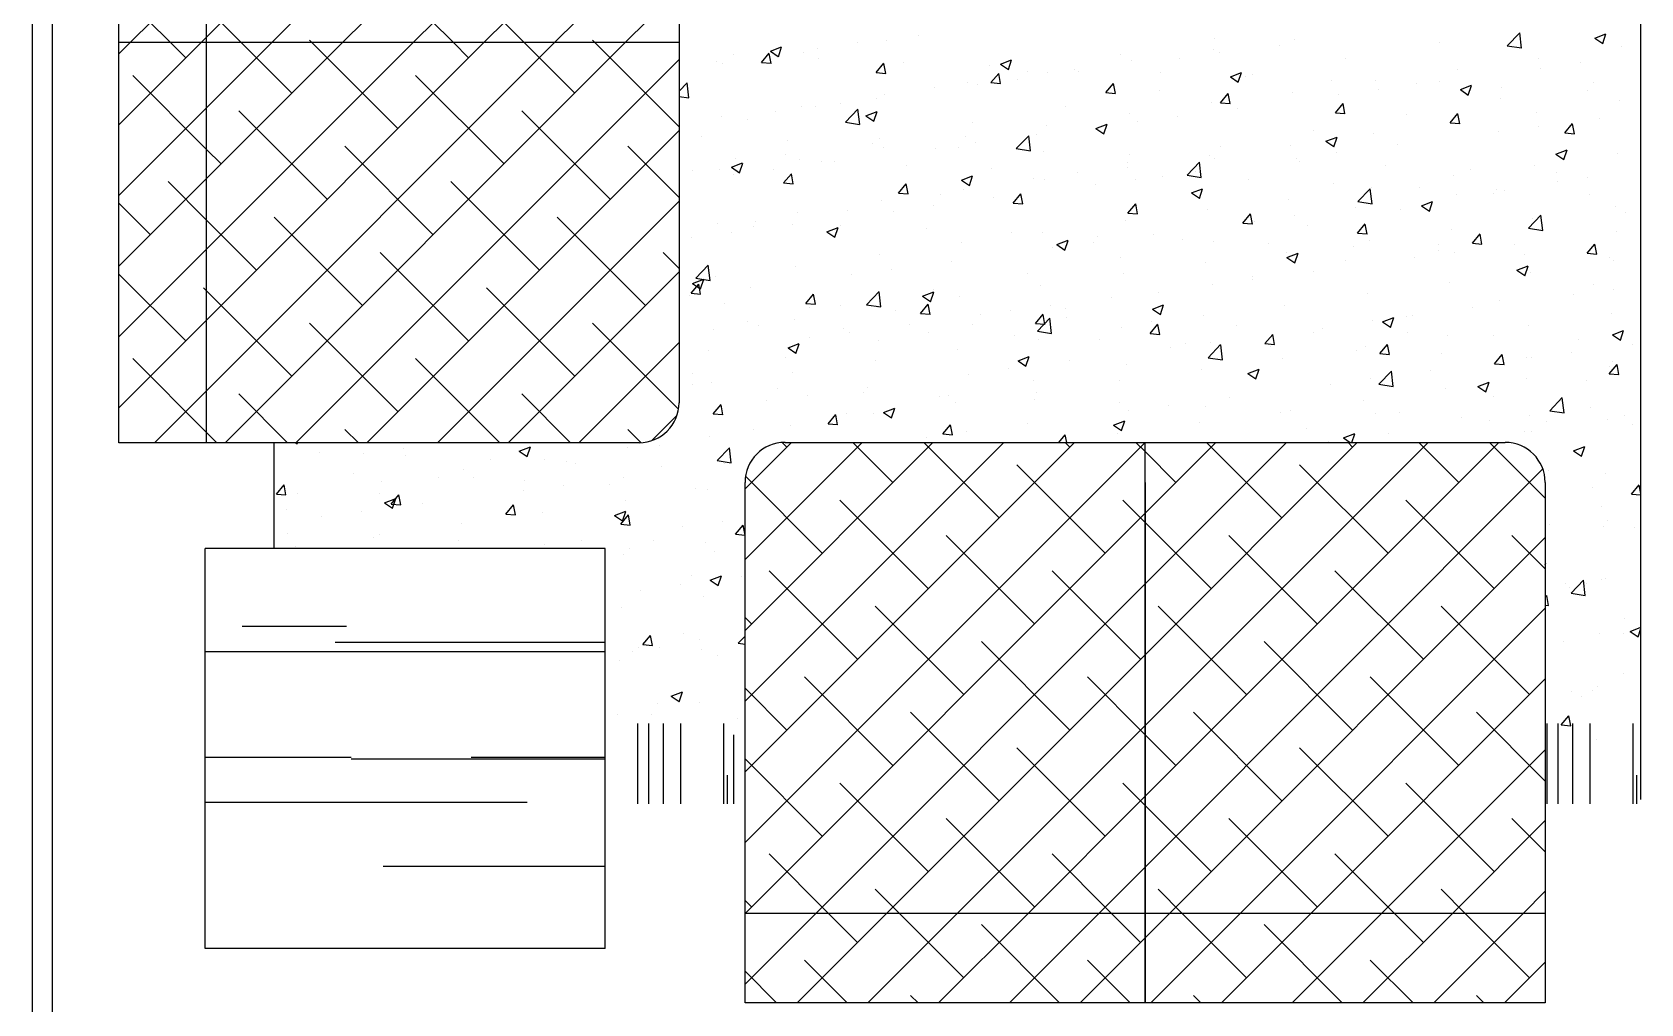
# Model space of a CAD drawing. Extents: x -7 to 226, y -20 to 32.
# Drawn here: x 129.124 to 131.134, y 13.749 to 14.963 of the extents above; entities that cross this region are included whole.
import ezdxf

# ---------------------------------------------------------------- set-up
doc = ezdxf.new("R2010")
doc.units = 0
doc.header["$LTSCALE"] = 20
doc.layers.get('0').update_dxf_attribs({"linetype": 'CONTINUOUS'})
for name, color, linetype in [('CONCRETO', 5, 'CONTINUOUS'), ('EQUIPAMENTOS', 1, 'CONTINUOUS'), ('PAREDE', 250, 'CONTINUOUS')]:
    doc.layers.add(name, color=color, linetype=linetype)

# ---------------------------------------------------------------- blocks, each defined once
blk = doc.blocks.new('*X150')
at = {"color": 0}
for p, q in [((21.9, 62.48), (22.1773, 62.48)), ((21.6773, 62.4), (22.08, 62.4)), ((21.86, 62.346), (22.1773, 62.346)), ((21.6773, 62.344), (21.86, 62.344)), ((22.01, 62.344), (22.1773, 62.344)), ((21.6773, 62.212), (22.1773, 62.212)), ((21.84, 62.2), (22.1773, 62.2))]:
    blk.add_line(p, q, dxfattribs=at)
blk = doc.blocks.new('*X153')
at = {"color": 0, "linetype": 'CONTINUOUS'}
for p, q in [((129.6661, 26.1373), (129.6661, 26.1373)), ((129.7023, 26.1399), (129.7023, 26.1399)), ((129.7418, 26.1472), (129.7418, 26.1472)), ((130.1114, 26.1423), (130.1114, 26.1423)), ((130.2112, 26.1421), (130.2112, 26.1421)), ((130.3926, 26.1384), (130.3926, 26.1384)), ((130.4777, 26.1339), (130.4933, 26.1501)), ((130.4955, 26.131), (130.4933, 26.15)), ((130.587, 26.1435), (130.601, 26.1489)), ((130.587, 26.1435), (130.597, 26.1368)), ((130.597, 26.1367), (130.601, 26.1488)), ((129.5101, 26.1225), (129.5101, 26.1225)), ((129.5455, 26.1129), (129.5552, 26.1244)), ((129.5575, 26.1118), (129.5552, 26.1243)), ((129.5567, 26.127), (129.5707, 26.1324)), ((129.5567, 26.127), (129.5666, 26.1203)), ((129.5667, 26.1202), (129.5707, 26.1323)), ((129.5984, 26.1249), (129.5984, 26.1249)), ((129.616, 26.1307), (129.616, 26.1307)), ((129.6169, 26.118), (129.6169, 26.118)), ((129.8441, 26.111), (129.8581, 26.1164)), ((129.8541, 26.1042), (129.8581, 26.1163)), ((129.9948, 26.1223), (129.9948, 26.1223)), ((130.0676, 26.1182), (130.0676, 26.1182)), ((130.1102, 26.1293), (130.1102, 26.1293)), ((130.1177, 26.1248), (130.1177, 26.1248)), ((130.1935, 26.1347), (130.1935, 26.1347)), ((130.276, 26.1184), (130.276, 26.1184)), ((130.4777, 26.1339), (130.4955, 26.1311)), ((130.5163, 26.1174), (130.5163, 26.1174)), ((130.6202, 26.1324), (130.6202, 26.1324)), ((129.4897, 26.114), (129.4897, 26.114)), ((129.4974, 26.1121), (129.4974, 26.1121)), ((129.5455, 26.1129), (129.5575, 26.1119)), ((129.689, 26.1004), (129.6986, 26.1119)), ((129.689, 26.1004), (129.7009, 26.0993)), ((129.7009, 26.0992), (129.6986, 26.1118)), ((129.7236, 26.1134), (129.7236, 26.1134)), ((129.8304, 26.1089), (129.8304, 26.1089)), ((129.8324, 26.0878), (129.8421, 26.0993)), ((129.8444, 26.0867), (129.8421, 26.0992)), ((129.8441, 26.111), (129.8541, 26.1043)), ((129.8781, 26.1023), (129.8781, 26.1023)), ((129.9036, 26.1003), (129.9036, 26.1003)), ((129.9372, 26.1044), (129.9372, 26.1044)), ((129.9413, 26.1015), (129.9413, 26.1015)), ((130.0075, 26.1152), (130.0075, 26.1152)), ((130.0439, 26.0999), (130.0439, 26.0999)), ((130.1316, 26.095), (130.1456, 26.1004)), ((130.1415, 26.0882), (130.1456, 26.1003)), ((130.1593, 26.0984), (130.1593, 26.0984)), ((130.4153, 26.1046), (130.4153, 26.1046)), ((130.5193, 26.1057), (130.5193, 26.1057)), ((130.5693, 26.1123), (130.5693, 26.1123)), ((129.4425, 26.0772), (129.4526, 26.0877)), ((129.4548, 26.0686), (129.4526, 26.0876)), ((129.7615, 26.0822), (129.7615, 26.0822)), ((129.8026, 26.0874), (129.8026, 26.0874)), ((129.8155, 26.085), (129.8155, 26.085)), ((129.8324, 26.0878), (129.8444, 26.0868)), ((129.8656, 26.0916), (129.8656, 26.0916)), ((129.9759, 26.0753), (129.9855, 26.0868)), ((129.9879, 26.0741), (129.9855, 26.0867)), ((130.0427, 26.0784), (130.0427, 26.0784)), ((130.1316, 26.095), (130.1415, 26.0883)), ((130.1507, 26.0954), (130.1507, 26.0954)), ((130.2575, 26.0909), (130.2575, 26.0909)), ((130.3126, 26.0905), (130.3126, 26.0905)), ((130.3172, 26.0791), (130.3172, 26.0791)), ((130.3642, 26.0864), (130.3642, 26.0864)), ((130.393, 26.0891), (130.393, 26.0891)), ((130.419, 26.079), (130.433, 26.0844)), ((130.419, 26.079), (130.4289, 26.0723)), ((130.4289, 26.0722), (130.433, 26.0842)), ((130.471, 26.0819), (130.471, 26.0819)), ((130.5778, 26.0774), (130.5778, 26.0774)), ((130.5856, 26.0885), (130.5856, 26.0885)), ((129.4425, 26.0706), (129.4548, 26.0687)), ((129.596, 26.0584), (129.596, 26.0584)), ((129.6135, 26.0584), (129.6135, 26.0584)), ((129.6449, 26.0622), (129.6449, 26.0622)), ((129.6892, 26.0684), (129.6892, 26.0684)), ((129.6999, 26.0734), (129.6999, 26.0734)), ((129.926, 26.0584), (129.926, 26.0584)), ((129.9759, 26.0753), (129.9878, 26.0742)), ((130.1077, 26.0627), (130.1077, 26.0627)), ((130.1193, 26.0627), (130.129, 26.0742)), ((130.1193, 26.0627), (130.1313, 26.0617)), ((130.1313, 26.0616), (130.129, 26.0741)), ((130.1408, 26.0559), (130.1408, 26.0559)), ((130.2088, 26.0756), (130.2088, 26.0756)), ((130.2628, 26.0502), (130.2724, 26.0617)), ((130.2672, 26.0725), (130.2672, 26.0725)), ((130.2748, 26.049), (130.2724, 26.0616)), ((130.469, 26.0684), (130.469, 26.0684)), ((130.6178, 26.0659), (130.6178, 26.0659)), ((129.495, 26.0456), (129.495, 26.0456)), ((129.5282, 26.0422), (129.5282, 26.0422)), ((129.5634, 26.0518), (129.5634, 26.0518)), ((129.6505, 26.0384), (129.666, 26.0546)), ((129.6505, 26.0384), (129.6682, 26.0356)), ((129.6683, 26.0355), (129.6661, 26.0545)), ((129.6761, 26.0465), (129.6901, 26.0519)), ((129.6761, 26.0465), (129.686, 26.0398)), ((129.686, 26.0397), (129.6901, 26.0518)), ((129.8094, 26.0383), (129.8094, 26.0383)), ((129.9635, 26.0305), (129.9775, 26.0359)), ((129.9735, 26.0237), (129.9775, 26.0358)), ((130.005, 26.0487), (130.005, 26.0487)), ((130.015, 26.0393), (130.015, 26.0393)), ((130.0651, 26.0459), (130.0651, 26.0459)), ((130.2628, 26.0502), (130.2747, 26.0491)), ((130.3523, 26.0484), (130.3523, 26.0484)), ((130.4062, 26.0376), (130.4159, 26.0491)), ((130.4062, 26.0376), (130.4182, 26.0366)), ((130.4129, 26.0381), (130.4129, 26.0381)), ((130.4182, 26.0365), (130.4159, 26.049)), ((130.5139, 26.0509), (130.5139, 26.0509)), ((130.5497, 26.0251), (130.5593, 26.0366)), ((130.5617, 26.0239), (130.5593, 26.0365)), ((130.5925, 26.0434), (130.5925, 26.0434)), ((129.4712, 26.0203), (129.4712, 26.0203)), ((129.5779, 26.0158), (129.5779, 26.0158)), ((129.6928, 26.0183), (129.6928, 26.0183)), ((129.8001, 26.0209), (129.8001, 26.0209)), ((129.8639, 26.0053), (129.8795, 26.0215)), ((129.8817, 26.0024), (129.8795, 26.0214)), ((129.8887, 26.0227), (129.8887, 26.0227)), ((129.9012, 26.0337), (129.9012, 26.0337)), ((129.9635, 26.0305), (129.9735, 26.0238)), ((130.2357, 26.0284), (130.2357, 26.0284)), ((130.2509, 26.0145), (130.2649, 26.0198)), ((130.2609, 26.0077), (130.265, 26.0197)), ((130.3102, 26.024), (130.3102, 26.024)), ((130.4667, 26.0268), (130.4667, 26.0268)), ((130.5167, 26.0334), (130.5167, 26.0334)), ((130.5497, 26.0251), (130.5616, 26.024)), ((129.5761, 25.9983), (129.5761, 25.9983)), ((129.6847, 26.0112), (129.6847, 26.0112)), ((129.6975, 26.0068), (129.6975, 26.0068)), ((129.7629, 26.0061), (129.7629, 26.0061)), ((129.7915, 26.0067), (129.7915, 26.0067)), ((129.813, 26.0127), (129.813, 26.0127)), ((129.8639, 26.0053), (129.8817, 26.0025)), ((129.8982, 26.0022), (129.8982, 26.0022)), ((130.005, 25.9977), (130.005, 25.9977)), ((130.1053, 25.9962), (130.1053, 25.9962)), ((130.1191, 26.0084), (130.1191, 26.0084)), ((130.2063, 26.009), (130.2063, 26.009)), ((130.2509, 26.0145), (130.2609, 26.0078)), ((130.2646, 26.0002), (130.2646, 26.0002)), ((130.3404, 26.0102), (130.3404, 26.0102)), ((130.5384, 25.9985), (130.5524, 26.0038)), ((130.5384, 25.9985), (130.5483, 25.9917)), ((130.5483, 25.9916), (130.5524, 26.0037)), ((130.6154, 25.9993), (130.6154, 25.9993)), ((129.4595, 25.9783), (129.4595, 25.9783)), ((129.4926, 25.979), (129.4926, 25.979)), ((129.508, 25.982), (129.522, 25.9874)), ((129.508, 25.982), (129.518, 25.9753)), ((129.5133, 25.9934), (129.5133, 25.9934)), ((129.518, 25.9752), (129.5221, 25.9873)), ((129.5608, 25.9795), (129.5608, 25.9795)), ((129.5936, 25.9918), (129.5936, 25.9918)), ((129.6201, 25.9889), (129.6201, 25.9889)), ((129.6366, 25.9895), (129.6366, 25.9895)), ((129.7269, 25.9844), (129.7269, 25.9844)), ((129.8336, 25.9799), (129.8336, 25.9799)), ((129.9404, 25.9754), (129.9404, 25.9754)), ((130.0024, 25.9884), (130.0024, 25.9884)), ((130.0026, 25.9821), (130.0026, 25.9821)), ((130.0774, 25.9722), (130.0929, 25.9884)), ((130.0882, 25.977), (130.0882, 25.977)), ((130.0952, 25.9693), (130.093, 25.9883)), ((130.1118, 25.9932), (130.1118, 25.9932)), ((130.2145, 25.9936), (130.2145, 25.9936)), ((130.2185, 25.9887), (130.2185, 25.9887)), ((130.3253, 25.9842), (130.3253, 25.9842)), ((130.432, 25.9797), (130.432, 25.9797)), ((130.5115, 25.9843), (130.5115, 25.9843)), ((129.5108, 25.9729), (129.5108, 25.9729)), ((129.5733, 25.9625), (129.5829, 25.974)), ((129.5733, 25.9625), (129.5852, 25.9614)), ((129.5852, 25.9613), (129.5829, 25.9739)), ((129.7167, 25.9499), (129.7264, 25.9614)), ((129.7287, 25.9488), (129.7264, 25.9613)), ((129.7955, 25.966), (129.8095, 25.9714)), ((129.7955, 25.966), (129.8054, 25.9593)), ((129.8054, 25.9592), (129.8095, 25.9713)), ((129.8858, 25.9683), (129.8858, 25.9683)), ((129.8987, 25.9671), (129.8987, 25.9671)), ((129.9624, 25.9604), (129.9624, 25.9604)), ((130.0125, 25.967), (130.0125, 25.967)), ((130.0472, 25.9708), (130.0472, 25.9708)), ((130.0774, 25.9722), (130.0951, 25.9694)), ((130.0829, 25.95), (130.0969, 25.9553)), ((130.0929, 25.9432), (130.0969, 25.9552)), ((130.1539, 25.9663), (130.1539, 25.9663)), ((130.2607, 25.9618), (130.2607, 25.9618)), ((130.2908, 25.9391), (130.3064, 25.9553)), ((130.3086, 25.9362), (130.3064, 25.9552)), ((130.3078, 25.9574), (130.3078, 25.9574)), ((130.3675, 25.9573), (130.3675, 25.9573)), ((130.4105, 25.9715), (130.4105, 25.9715)), ((130.5388, 25.9752), (130.5388, 25.9752)), ((130.5399, 25.9645), (130.5399, 25.9645)), ((130.5774, 25.9691), (130.5774, 25.9691)), ((129.695, 25.9402), (129.695, 25.9402)), ((129.7167, 25.9499), (129.7287, 25.9489)), ((129.7692, 25.9483), (129.7692, 25.9483)), ((129.7977, 25.9543), (129.7977, 25.9543)), ((129.8361, 25.9438), (129.8361, 25.9438)), ((129.8602, 25.9374), (129.8698, 25.9489)), ((129.8602, 25.9374), (129.8721, 25.9363)), ((129.8721, 25.9362), (129.8698, 25.9488)), ((130.0036, 25.9248), (130.0133, 25.9363)), ((130.0156, 25.9237), (130.0133, 25.9362)), ((130.0829, 25.95), (130.0928, 25.9433)), ((130.2039, 25.9424), (130.2039, 25.9424)), ((130.2908, 25.9391), (130.3086, 25.9363)), ((130.3703, 25.9339), (130.3843, 25.9393)), ((130.3803, 25.9271), (130.3843, 25.9392)), ((130.414, 25.9479), (130.414, 25.9479)), ((130.4607, 25.9491), (130.4607, 25.9491)), ((130.4641, 25.9545), (130.4641, 25.9545)), ((130.4742, 25.9528), (130.4742, 25.9528)), ((130.581, 25.9483), (130.581, 25.9483)), ((129.5911, 25.9252), (129.5911, 25.9252)), ((129.6525, 25.9283), (129.6525, 25.9283)), ((129.7103, 25.9272), (129.7103, 25.9272)), ((129.7604, 25.9338), (129.7604, 25.9338)), ((130.0002, 25.9155), (130.0002, 25.9155)), ((130.0036, 25.9248), (130.0156, 25.9238)), ((130.1029, 25.9296), (130.1029, 25.9296)), ((130.1471, 25.9123), (130.1567, 25.9238)), ((130.1591, 25.9111), (130.1567, 25.9237)), ((130.212, 25.9213), (130.212, 25.9213)), ((130.2877, 25.9313), (130.2877, 25.9313)), ((130.3441, 25.9291), (130.3441, 25.9291)), ((130.3703, 25.9339), (130.3803, 25.9272)), ((130.5043, 25.9059), (130.5198, 25.9222)), ((130.509, 25.9177), (130.509, 25.9177)), ((130.5221, 25.9031), (130.5198, 25.9221)), ((130.6129, 25.9327), (130.6129, 25.9327)), ((130.6253, 25.9252), (130.6253, 25.9252)), ((129.4901, 25.9124), (129.4901, 25.9124)), ((129.5082, 25.9006), (129.5082, 25.9006)), ((129.5359, 25.9083), (129.5359, 25.9083)), ((129.5381, 25.9141), (129.5381, 25.9141)), ((129.584, 25.9106), (129.584, 25.9106)), ((129.6274, 25.9015), (129.6414, 25.9069)), ((129.6274, 25.9015), (129.6374, 25.8948)), ((129.6374, 25.8947), (129.6414, 25.9067)), ((129.6449, 25.9096), (129.6449, 25.9096)), ((129.7517, 25.9051), (129.7517, 25.9051)), ((129.8584, 25.9006), (129.8584, 25.9006)), ((129.8963, 25.9005), (129.8963, 25.9005)), ((129.9652, 25.896), (129.9652, 25.896)), ((130.0356, 25.8981), (130.0356, 25.8981)), ((130.1471, 25.9123), (130.159, 25.9112)), ((130.1619, 25.9147), (130.1619, 25.9147)), ((130.2274, 25.9091), (130.2274, 25.9091)), ((130.2905, 25.8997), (130.3002, 25.9112)), ((130.2905, 25.8997), (130.3025, 25.8987)), ((130.3025, 25.8986), (130.3002, 25.9111)), ((130.408, 25.9049), (130.408, 25.9049)), ((130.434, 25.8872), (130.4436, 25.8987)), ((130.446, 25.886), (130.4436, 25.8986)), ((130.5043, 25.9059), (130.522, 25.9032)), ((130.5086, 25.9052), (130.5086, 25.9052)), ((130.6136, 25.9022), (130.6136, 25.9022)), ((129.4582, 25.894), (129.4582, 25.894)), ((129.7953, 25.8877), (129.7953, 25.8877)), ((129.9098, 25.8815), (129.9098, 25.8815)), ((129.9148, 25.8855), (129.9288, 25.8908)), ((129.9148, 25.8855), (129.9248, 25.8787)), ((129.9248, 25.8786), (129.9289, 25.8907)), ((129.9599, 25.8881), (129.9599, 25.8881)), ((130.072, 25.8915), (130.072, 25.8915)), ((130.1108, 25.889), (130.1108, 25.889)), ((130.1787, 25.887), (130.1787, 25.887)), ((130.2015, 25.8758), (130.2015, 25.8758)), ((130.2023, 25.8694), (130.2163, 25.8748)), ((130.2122, 25.8626), (130.2163, 25.8747)), ((130.2855, 25.8825), (130.2855, 25.8825)), ((130.3053, 25.8908), (130.3053, 25.8908)), ((130.392, 25.8852), (130.392, 25.8852)), ((130.3923, 25.878), (130.3923, 25.878)), ((130.4115, 25.8756), (130.4115, 25.8756)), ((130.434, 25.8872), (130.4459, 25.8861)), ((130.4872, 25.8856), (130.4872, 25.8856)), ((130.5774, 25.8746), (130.5871, 25.8861)), ((130.5894, 25.8735), (130.5871, 25.886)), ((129.4635, 25.8435), (129.4791, 25.8598)), ((129.4813, 25.8407), (129.4791, 25.8597)), ((129.5887, 25.8586), (129.5887, 25.8586)), ((129.6926, 25.8736), (129.6926, 25.8736)), ((129.7077, 25.8549), (129.7077, 25.8549)), ((129.7835, 25.8649), (129.7835, 25.8649)), ((129.9942, 25.869), (129.9942, 25.869)), ((130.1004, 25.863), (130.1004, 25.863)), ((130.2023, 25.8694), (130.2122, 25.8627)), ((130.2754, 25.8652), (130.2754, 25.8652)), ((130.3614, 25.869), (130.3614, 25.869)), ((130.4897, 25.8534), (130.5037, 25.8588)), ((130.499, 25.8735), (130.499, 25.8735)), ((130.4997, 25.8466), (130.5037, 25.8587)), ((130.5774, 25.8746), (130.5894, 25.8736)), ((130.6058, 25.869), (130.6058, 25.869)), ((130.6105, 25.8661), (130.6105, 25.8661)), ((129.4576, 25.8246), (129.4672, 25.8361)), ((129.4594, 25.837), (129.4734, 25.8423)), ((129.4594, 25.837), (129.4693, 25.8303)), ((129.4635, 25.8435), (129.4813, 25.8408)), ((129.4695, 25.8234), (129.4672, 25.836)), ((129.4693, 25.8302), (129.4734, 25.8422)), ((129.4877, 25.8458), (129.4877, 25.8458)), ((129.6577, 25.8483), (129.6577, 25.8483)), ((129.8775, 25.849), (129.8775, 25.849)), ((129.9977, 25.8489), (129.9977, 25.8489)), ((130.1093, 25.8358), (130.1093, 25.8358)), ((130.1587, 25.8451), (130.1587, 25.8451)), ((130.1594, 25.8424), (130.1594, 25.8424)), ((130.2351, 25.8524), (130.2351, 25.8524)), ((130.4056, 25.8383), (130.4056, 25.8383)), ((130.4897, 25.8534), (130.4996, 25.8467)), ((130.5066, 25.8511), (130.5066, 25.8511)), ((130.585, 25.8352), (130.585, 25.8352)), ((129.4556, 25.8217), (129.4556, 25.8217)), ((129.4576, 25.8246), (129.4695, 25.8235)), ((129.5314, 25.8317), (129.5314, 25.8317)), ((129.601, 25.812), (129.6107, 25.8235)), ((129.613, 25.8109), (129.6107, 25.8234)), ((129.677, 25.8104), (129.6926, 25.8267)), ((129.6948, 25.8076), (129.6926, 25.8266)), ((129.7468, 25.821), (129.7608, 25.8263)), ((129.7468, 25.821), (129.7567, 25.8142)), ((129.7568, 25.8141), (129.7608, 25.8262)), ((129.7609, 25.829), (129.7609, 25.829)), ((129.7929, 25.8211), (129.7929, 25.8211)), ((129.8939, 25.8339), (129.8939, 25.8339)), ((129.983, 25.8192), (129.983, 25.8192)), ((130.0421, 25.8251), (130.0421, 25.8251)), ((130.3029, 25.8242), (130.3029, 25.8242)), ((130.4684, 25.8152), (130.4684, 25.8152)), ((130.5609, 25.8233), (130.5609, 25.8233)), ((130.611, 25.8299), (130.611, 25.8299)), ((129.4992, 25.8119), (129.4992, 25.8119)), ((129.601, 25.812), (129.613, 25.811)), ((129.606, 25.8074), (129.606, 25.8074)), ((129.6443, 25.809), (129.6443, 25.809)), ((129.677, 25.8104), (129.6948, 25.8077)), ((129.6902, 25.807), (129.6902, 25.807)), ((129.7127, 25.8029), (129.7127, 25.8029)), ((129.7445, 25.7995), (129.7541, 25.811)), ((129.7445, 25.7995), (129.7564, 25.7984)), ((129.7564, 25.7983), (129.7541, 25.8109)), ((129.8195, 25.7984), (129.8195, 25.7984)), ((129.8572, 25.8026), (129.8572, 25.8026)), ((129.8879, 25.7869), (129.8976, 25.7984)), ((129.8999, 25.7858), (129.8976, 25.7983)), ((129.9073, 25.8092), (129.9073, 25.8092)), ((129.9255, 25.8051), (129.9255, 25.8051)), ((130.0342, 25.8049), (130.0482, 25.8103)), ((130.0342, 25.8049), (130.0442, 25.7982)), ((130.0442, 25.7981), (130.0482, 25.8102)), ((130.098, 25.7964), (130.098, 25.7964)), ((130.199, 25.8092), (130.199, 25.8092)), ((130.3217, 25.7889), (130.3357, 25.7943)), ((130.3518, 25.7952), (130.3518, 25.7952)), ((130.3589, 25.7967), (130.3589, 25.7967)), ((130.4346, 25.8067), (130.4346, 25.8067)), ((130.6081, 25.7995), (130.6081, 25.7995)), ((129.4853, 25.7793), (129.4853, 25.7793)), ((129.5276, 25.7889), (129.5276, 25.7889)), ((129.5414, 25.785), (129.5414, 25.785)), ((129.5863, 25.7921), (129.5863, 25.7921)), ((129.6481, 25.7805), (129.6481, 25.7805)), ((129.6551, 25.776), (129.6551, 25.776)), ((129.7309, 25.786), (129.7309, 25.786)), ((129.7549, 25.776), (129.7549, 25.776)), ((129.8088, 25.7851), (129.8088, 25.7851)), ((129.8879, 25.7869), (129.8999, 25.7859)), ((129.8904, 25.7773), (129.906, 25.7936)), ((129.8904, 25.7773), (129.9082, 25.7746)), ((129.9082, 25.7745), (129.906, 25.7935)), ((129.9263, 25.7938), (129.9263, 25.7938)), ((129.9953, 25.7824), (129.9953, 25.7824)), ((130.0314, 25.7744), (130.041, 25.7859)), ((130.0314, 25.7744), (130.0433, 25.7733)), ((130.033, 25.7893), (130.033, 25.7893)), ((130.0434, 25.7732), (130.041, 25.7858)), ((130.1398, 25.7848), (130.1398, 25.7848)), ((130.2351, 25.7751), (130.2351, 25.7751)), ((130.2465, 25.7803), (130.2465, 25.7803)), ((130.3088, 25.7902), (130.3088, 25.7902)), ((130.3217, 25.7889), (130.3316, 25.7822)), ((130.3316, 25.7821), (130.3357, 25.7942)), ((130.3533, 25.7758), (130.3533, 25.7758)), ((130.5042, 25.7845), (130.5042, 25.7845)), ((130.6091, 25.7729), (130.6231, 25.7783)), ((130.619, 25.7661), (130.6231, 25.7782)), ((129.5788, 25.7564), (129.5928, 25.7618)), ((129.5788, 25.7564), (129.5887, 25.7497)), ((129.5887, 25.7496), (129.5928, 25.7617)), ((129.6051, 25.7695), (129.6051, 25.7695)), ((129.6922, 25.7651), (129.6922, 25.7651)), ((129.7904, 25.7546), (129.7904, 25.7546)), ((129.8617, 25.7715), (129.8617, 25.7715)), ((129.8914, 25.7674), (129.8914, 25.7674)), ((129.9684, 25.767), (129.9684, 25.767)), ((130.0567, 25.757), (130.0567, 25.757)), ((130.0752, 25.7625), (130.0752, 25.7625)), ((130.1039, 25.7442), (130.1194, 25.7605)), ((130.1068, 25.7636), (130.1068, 25.7636)), ((130.1185, 25.7551), (130.1185, 25.7551)), ((130.1217, 25.7414), (130.1195, 25.7604)), ((130.1748, 25.7618), (130.1845, 25.7733)), ((130.1748, 25.7618), (130.1868, 25.7608)), ((130.182, 25.758), (130.182, 25.758)), ((130.1825, 25.7735), (130.1825, 25.7735)), ((130.1868, 25.7607), (130.1845, 25.7732)), ((130.3005, 25.7577), (130.3005, 25.7577)), ((130.3183, 25.7493), (130.3279, 25.7608)), ((130.3303, 25.7481), (130.3279, 25.7607)), ((130.4032, 25.7717), (130.4032, 25.7717)), ((130.4601, 25.7713), (130.4601, 25.7713)), ((130.5668, 25.7668), (130.5668, 25.7668)), ((130.6091, 25.7729), (130.619, 25.7662)), ((130.6341, 25.761), (130.6341, 25.761)), ((129.4788, 25.7528), (129.4788, 25.7528)), ((129.5755, 25.745), (129.5755, 25.745)), ((129.6877, 25.7405), (129.6877, 25.7405)), ((129.8662, 25.7404), (129.8802, 25.7458)), ((129.8662, 25.7404), (129.8761, 25.7337)), ((129.8761, 25.7336), (129.8802, 25.7457)), ((129.9304, 25.7403), (129.9304, 25.7403)), ((130.0018, 25.7351), (130.0018, 25.7351)), ((130.1039, 25.7442), (130.1217, 25.7415)), ((130.1966, 25.7427), (130.1966, 25.7427)), ((130.2887, 25.7535), (130.2887, 25.7535)), ((130.3183, 25.7493), (130.3302, 25.7482)), ((130.3955, 25.7489), (130.3955, 25.7489)), ((130.4617, 25.7367), (130.4714, 25.7482)), ((130.4617, 25.7367), (130.4737, 25.7357)), ((130.4737, 25.7356), (130.4714, 25.7481)), ((130.5022, 25.7444), (130.5022, 25.7444)), ((130.5083, 25.7445), (130.5083, 25.7445)), ((130.5584, 25.7511), (130.5584, 25.7511)), ((130.6052, 25.7242), (130.6148, 25.7357)), ((130.609, 25.7399), (130.609, 25.7399)), ((130.6172, 25.723), (130.6148, 25.7356)), ((129.4589, 25.725), (129.4589, 25.725)), ((129.5839, 25.7255), (129.5839, 25.7255)), ((129.8046, 25.7238), (129.8046, 25.7238)), ((129.8546, 25.7304), (129.8546, 25.7304)), ((129.8852, 25.7151), (129.8852, 25.7151)), ((129.9929, 25.7158), (129.9929, 25.7158)), ((130.0956, 25.7299), (130.0956, 25.7299)), ((130.1536, 25.7244), (130.1676, 25.7298)), ((130.1536, 25.7244), (130.1636, 25.7177)), ((130.1636, 25.7176), (130.1676, 25.7297)), ((130.3063, 25.7179), (130.3063, 25.7179)), ((130.3173, 25.7111), (130.3329, 25.7274)), ((130.3351, 25.7083), (130.3329, 25.7273)), ((130.382, 25.7278), (130.382, 25.7278)), ((130.5017, 25.718), (130.5017, 25.718)), ((130.5768, 25.7159), (130.5768, 25.7159)), ((130.6052, 25.7242), (130.6171, 25.7231)), ((130.6056, 25.733), (130.6056, 25.733)), ((129.4594, 25.7102), (129.4594, 25.7102)), ((129.4828, 25.7127), (129.4828, 25.7127)), ((129.5662, 25.7057), (129.5662, 25.7057)), ((129.6025, 25.6972), (129.6025, 25.6972)), ((129.6729, 25.7012), (129.6729, 25.7012)), ((129.6783, 25.7071), (129.6783, 25.7071)), ((129.7686, 25.6951), (129.7686, 25.6951)), ((129.7797, 25.6967), (129.7797, 25.6967)), ((129.889, 25.7008), (129.889, 25.7008)), ((130.1299, 25.6946), (130.1299, 25.6946)), ((130.2562, 25.7113), (130.2562, 25.7113)), ((130.3173, 25.7111), (130.3351, 25.7084)), ((130.4007, 25.7052), (130.4007, 25.7052)), ((130.441, 25.7084), (130.455, 25.7138)), ((130.441, 25.7084), (130.451, 25.7017)), ((130.451, 25.7016), (130.4551, 25.7137)), ((130.4601, 25.6959), (130.4601, 25.6959)), ((130.5308, 25.678), (130.5463, 25.6943)), ((130.5486, 25.6752), (130.5464, 25.6942)), ((129.4853, 25.6742), (129.495, 25.6856)), ((129.4853, 25.6742), (129.4973, 25.6731)), ((129.4973, 25.673), (129.495, 25.6855)), ((129.5524, 25.6906), (129.5524, 25.6906)), ((129.6519, 25.675), (129.6519, 25.675)), ((129.6853, 25.6739), (129.6853, 25.6739)), ((129.6981, 25.6759), (129.7121, 25.6813)), ((129.6981, 25.6759), (129.7081, 25.6692)), ((129.7081, 25.6691), (129.7122, 25.6812)), ((129.788, 25.688), (129.788, 25.688)), ((129.8865, 25.6922), (129.8865, 25.6922)), ((129.9932, 25.6877), (129.9932, 25.6877)), ((130.0041, 25.6781), (130.0041, 25.6781)), ((130.0541, 25.6847), (130.0541, 25.6847)), ((130.1, 25.6832), (130.1, 25.6832)), ((130.1942, 25.6761), (130.1942, 25.6761)), ((130.2068, 25.6787), (130.2068, 25.6787)), ((130.298, 25.6911), (130.298, 25.6911)), ((130.3135, 25.6741), (130.3135, 25.6741)), ((130.3435, 25.6758), (130.3435, 25.6758)), ((130.5308, 25.678), (130.5486, 25.6753)), ((130.5815, 25.6821), (130.5815, 25.6821)), ((129.5353, 25.655), (129.5353, 25.655)), ((129.5814, 25.6589), (129.5814, 25.6589)), ((129.6288, 25.6616), (129.6384, 25.6731)), ((129.6288, 25.6616), (129.6407, 25.6606)), ((129.6407, 25.6605), (129.6384, 25.673)), ((129.7722, 25.649), (129.7819, 25.6605)), ((129.7842, 25.6479), (129.7819, 25.6604)), ((129.8778, 25.6614), (129.8778, 25.6614)), ((129.9856, 25.6599), (129.9996, 25.6653)), ((129.9856, 25.6599), (129.9955, 25.6532)), ((129.9955, 25.6531), (129.9996, 25.6652)), ((130.0931, 25.6633), (130.0931, 25.6633)), ((130.2269, 25.6558), (130.2269, 25.6558)), ((130.4203, 25.6696), (130.4203, 25.6696)), ((130.4557, 25.6656), (130.4557, 25.6656)), ((130.5058, 25.6722), (130.5058, 25.6722)), ((130.527, 25.6651), (130.527, 25.6651)), ((130.6032, 25.6664), (130.6032, 25.6664)), ((130.6247, 25.672), (130.6247, 25.672)), ((130.6338, 25.6606), (130.6338, 25.6606)), ((128.9636, 25.6378), (128.9652, 25.6367)), ((128.9652, 25.6366), (128.9656, 25.6378)), ((129.4187, 25.635), (129.4187, 25.635)), ((129.4804, 25.6461), (129.4804, 25.6461)), ((129.752, 25.6449), (129.752, 25.6449)), ((129.7722, 25.649), (129.7842, 25.648)), ((129.802, 25.6515), (129.802, 25.6515)), ((129.9173, 25.6384), (129.9253, 25.648)), ((129.9271, 25.6384), (129.9253, 25.6479)), ((129.9905, 25.6492), (129.9905, 25.6492)), ((130.2537, 25.639), (130.2537, 25.639)), ((130.273, 25.6439), (130.287, 25.6493)), ((130.273, 25.6439), (130.2811, 25.6384)), ((130.2834, 25.6384), (130.287, 25.6492)), ((130.3294, 25.649), (130.3294, 25.649)), ((130.3983, 25.6386), (130.3983, 25.6386)), ((130.4993, 25.6514), (130.4993, 25.6514)), ((130.5081, 25.6519), (130.5081, 25.6519)), ((128.9934, 25.6261), (128.9934, 25.6261)), ((129.0482, 25.6242), (129.0482, 25.6242)), ((129.0983, 25.6308), (129.0983, 25.6308)), ((129.1002, 25.6216), (129.1002, 25.6216)), ((129.2069, 25.6171), (129.2069, 25.6171)), ((129.2427, 25.6274), (129.2567, 25.6328)), ((129.2427, 25.6274), (129.2526, 25.6207)), ((129.2526, 25.6206), (129.2567, 25.6327)), ((129.2738, 25.617), (129.2738, 25.617)), ((129.302, 25.615), (129.302, 25.615)), ((129.3777, 25.632), (129.3777, 25.632)), ((129.49, 25.6156), (129.5056, 25.6318)), ((129.49, 25.6156), (129.5078, 25.6129)), ((129.5078, 25.6128), (129.5056, 25.6318)), ((130.5604, 25.6279), (130.5744, 25.6332)), ((130.5604, 25.6279), (130.5704, 25.6212)), ((130.5704, 25.6211), (130.5744, 25.6331)), ((129.0356, 25.5992), (129.0356, 25.5992)), ((129.1423, 25.5947), (129.1423, 25.5947)), ((129.1728, 25.6042), (129.1728, 25.6042)), ((129.1854, 25.595), (129.1854, 25.595)), ((129.3137, 25.6125), (129.3137, 25.6125)), ((129.3735, 25.5951), (129.3735, 25.5951)), ((129.4205, 25.608), (129.4205, 25.608)), ((129.4998, 25.6117), (129.4998, 25.6117)), ((129.5272, 25.6035), (129.5272, 25.6035)), ((129.5301, 25.6114), (129.5308, 25.6117)), ((129.5301, 25.6114), (129.5305, 25.6111)), ((130.5289, 25.6033), (130.5289, 25.6033)), ((130.6008, 25.5998), (130.6008, 25.5998)), ((128.9393, 25.5739), (128.9489, 25.5854)), ((128.9393, 25.5739), (128.9512, 25.5729)), ((128.9512, 25.5728), (128.9489, 25.5853)), ((128.9662, 25.5751), (128.9662, 25.5751)), ((129.0687, 25.5749), (129.0687, 25.5749)), ((129.0701, 25.5901), (129.0701, 25.5901)), ((129.2477, 25.5785), (129.2477, 25.5785)), ((129.2491, 25.5902), (129.2491, 25.5902)), ((129.2978, 25.5851), (129.2978, 25.5851)), ((129.3559, 25.5857), (129.3559, 25.5857)), ((129.4626, 25.5812), (129.4626, 25.5812)), ((129.478, 25.5795), (129.478, 25.5795)), ((130.5844, 25.5819), (130.5844, 25.5819)), ((130.6329, 25.5737), (130.6426, 25.5852)), ((130.6329, 25.5737), (130.6446, 25.5727)), ((130.6446, 25.5744), (130.6426, 25.5851)), ((128.9521, 25.5549), (128.9521, 25.5549)), ((129.0746, 25.5629), (129.0886, 25.5683)), ((129.0746, 25.5629), (129.0846, 25.5562)), ((129.0827, 25.5614), (129.0924, 25.5729)), ((129.0827, 25.5614), (129.0947, 25.5603)), ((129.0846, 25.5561), (129.0886, 25.5682)), ((129.0947, 25.5602), (129.0924, 25.5728)), ((129.1214, 25.5619), (129.1214, 25.5619)), ((129.2262, 25.5488), (129.2358, 25.5603)), ((129.2381, 25.5477), (129.2358, 25.5602)), ((129.3753, 25.5654), (129.3753, 25.5654)), ((130.5949, 25.5584), (130.5949, 25.5584)), ((128.9956, 25.5453), (128.9956, 25.5453)), ((129.0457, 25.5519), (129.0457, 25.5519)), ((129.1704, 25.5376), (129.1704, 25.5376)), ((129.2262, 25.5488), (129.2381, 25.5478)), ((129.2714, 25.5504), (129.2714, 25.5504)), ((129.362, 25.5469), (129.3761, 25.5523)), ((129.362, 25.5469), (129.372, 25.5402)), ((129.3696, 25.5363), (129.3793, 25.5478)), ((129.3696, 25.5363), (129.3816, 25.5352)), ((129.372, 25.5401), (129.3761, 25.5522)), ((129.3816, 25.5351), (129.3793, 25.5477)), ((129.4973, 25.5394), (129.4973, 25.5394)), ((129.5131, 25.5237), (129.5227, 25.5352)), ((129.525, 25.5227), (129.5227, 25.5351)), ((130.5303, 25.5361), (130.5303, 25.5361)), ((130.5983, 25.5332), (130.5983, 25.5332)), ((130.6026, 25.541), (130.6026, 25.541)), ((128.9536, 25.5244), (128.9536, 25.5244)), ((129.0604, 25.5199), (129.0604, 25.5199)), ((129.0677, 25.5236), (129.0677, 25.5236)), ((129.1671, 25.5154), (129.1671, 25.5154)), ((129.3209, 25.5162), (129.3209, 25.5162)), ((129.4104, 25.5157), (129.4104, 25.5157)), ((129.4472, 25.5328), (129.4472, 25.5328)), ((129.4755, 25.5129), (129.4755, 25.5129)), ((129.5131, 25.5237), (129.525, 25.5227)), ((130.637, 25.5315), (130.637, 25.5315)), ((128.9638, 25.5086), (128.9638, 25.5086)), ((129.2452, 25.5062), (129.2452, 25.5062)), ((129.2739, 25.5109), (129.2739, 25.5109)), ((129.3728, 25.4989), (129.3728, 25.4989)), ((129.3807, 25.5064), (129.3807, 25.5064)), ((129.4874, 25.5019), (129.4874, 25.5019)), ((130.525, 25.4879), (130.5258, 25.4882)), ((130.525, 25.4858), (130.5258, 25.4881)), ((129.3946, 25.4539), (129.3946, 25.4539)), ((129.4447, 25.4605), (129.4447, 25.4605)), ((129.4583, 25.4718), (129.4583, 25.4718)), ((129.4814, 25.4664), (129.4954, 25.4718)), ((129.4814, 25.4664), (129.4914, 25.4597)), ((129.4914, 25.4596), (129.4955, 25.4717)), ((129.5204, 25.4705), (129.5204, 25.4705)), ((130.55, 25.4621), (130.55, 25.4621)), ((130.5551, 25.4567), (130.5551, 25.4567)), ((130.5573, 25.4501), (130.5729, 25.4663)), ((130.5751, 25.4472), (130.5729, 25.4662)), ((130.5762, 25.4626), (130.5762, 25.4626)), ((130.5959, 25.4666), (130.5959, 25.4666)), ((130.6001, 25.4687), (130.6001, 25.4687)), ((129.4731, 25.4464), (129.4731, 25.4464)), ((130.525, 25.4451), (130.5269, 25.4473)), ((130.525, 25.4352), (130.5292, 25.4348)), ((130.5292, 25.4347), (130.5269, 25.4472)), ((130.5573, 25.4501), (130.5751, 25.4473)), ((129.3704, 25.4323), (129.3704, 25.4323)), ((130.6241, 25.4187), (130.6241, 25.4187)), ((129.3974, 25.3858), (129.407, 25.3973)), ((129.4093, 25.3847), (129.407, 25.3972)), ((129.4485, 25.3997), (129.4485, 25.3997)), ((129.5166, 25.3877), (129.525, 25.3965)), ((130.5935, 25.4001), (130.5935, 25.4001)), ((130.6232, 25.3998), (130.6232, 25.3998)), ((130.6311, 25.4023), (130.6446, 25.4075)), ((130.6311, 25.4023), (130.6411, 25.3956)), ((130.6411, 25.3955), (130.6446, 25.4059)), ((129.3839, 25.3773), (129.3839, 25.3773)), ((129.3921, 25.3816), (129.3921, 25.3816)), ((129.3974, 25.3858), (129.4093, 25.3848)), ((129.4181, 25.3817), (129.4181, 25.3817)), ((129.4678, 25.3916), (129.4678, 25.3916)), ((129.4707, 25.3798), (129.4707, 25.3798)), ((129.4907, 25.3728), (129.4907, 25.3728)), ((129.5166, 25.3877), (129.525, 25.3864)), ((130.5475, 25.3898), (130.5475, 25.3898)), ((129.368, 25.3657), (129.368, 25.3657)), ((130.591, 25.3335), (130.591, 25.3335)), ((130.6229, 25.35), (130.6229, 25.35)), ((129.4152, 25.3127), (129.4152, 25.3127)), ((129.4328, 25.3214), (129.4468, 25.3267)), ((129.4328, 25.3214), (129.4427, 25.3146)), ((129.4427, 25.3145), (129.4468, 25.3266)), ((129.4682, 25.3132), (129.4682, 25.3132)), ((130.5583, 25.3277), (130.5583, 25.3277)), ((130.5706, 25.3209), (130.5706, 25.3209)), ((130.5838, 25.3287), (130.5838, 25.3287)), ((129.3656, 25.2991), (129.3656, 25.2991)), ((129.4087, 25.298), (129.4087, 25.298)), ((129.5155, 25.2935), (129.5155, 25.2935)), ((130.545, 25.2854), (130.5546, 25.2969)), ((130.557, 25.2843), (130.5546, 25.2968)), ((130.545, 25.2854), (130.5569, 25.2844)), ((130.5886, 25.2669), (130.5886, 25.2669))]:
    blk.add_line(p, q, dxfattribs=at)
blk = doc.blocks.new('*X154')
at = {"color": 0, "linetype": 'CONTINUOUS'}
for p, q in [((128.7425, 27.0959), (128.7844, 27.1378)), ((128.852, 27.065), (128.7792, 27.1378)), ((128.7425, 27.0075), (128.852, 27.117)), ((128.7425, 26.9191), (128.852, 27.0286)), ((128.852, 26.9767), (128.8039, 27.0247)), ((128.7818, 26.9584), (128.7425, 26.9978)), ((128.7425, 26.8307), (128.852, 26.9402)), ((128.826, 26.8259), (128.7425, 26.9094)), ((128.852, 26.8883), (128.8481, 26.8922)), ((128.7425, 26.7424), (128.852, 26.8518)), ((128.852, 26.7115), (128.7597, 26.8038)), ((128.7425, 26.654), (128.852, 26.7635)), ((128.8373, 26.6378), (128.8039, 26.6712)), ((128.8148, 26.6378), (128.852, 26.6751)), ((128.7489, 26.6378), (128.7425, 26.6442)), ((128.7425, 26.5656), (128.8148, 26.6378)), ((128.7818, 26.6049), (128.7489, 26.6378)), ((128.852, 26.6231), (128.8373, 26.6378)), ((128.852, 26.1447), (129.3451, 26.6378)), ((128.852, 26.2331), (129.2567, 26.6378)), ((128.852, 26.3215), (129.1683, 26.6378)), ((128.852, 26.4099), (129.0799, 26.6378)), ((128.852, 26.4983), (128.9915, 26.6378)), ((128.852, 26.5867), (128.9031, 26.6378)), ((128.9144, 26.5607), (128.852, 26.6231)), ((128.9335, 26.1378), (129.4335, 26.6378)), ((129.047, 26.5165), (128.9365, 26.627)), ((129.1354, 26.6049), (129.1024, 26.6378)), ((129.268, 26.5607), (129.1908, 26.6378)), ((129.4005, 26.5165), (129.2901, 26.627)), ((128.7425, 26.4772), (128.852, 26.5867)), ((129.1796, 26.4723), (129.0691, 26.5828)), ((129.4425, 26.5629), (129.4226, 26.5828)), ((129.0219, 26.1378), (129.4425, 26.5585)), ((128.826, 26.4723), (128.7425, 26.5558)), ((128.852, 26.5347), (128.8481, 26.5386)), ((129.3122, 26.4281), (129.2017, 26.5386)), ((128.9586, 26.4281), (128.852, 26.5347)), ((128.7425, 26.3888), (128.852, 26.4983)), ((129.0912, 26.3839), (128.9807, 26.4944)), ((129.4425, 26.3862), (129.3342, 26.4944)), ((129.1103, 26.1378), (129.4425, 26.4701)), ((128.852, 26.3579), (128.7597, 26.4502)), ((129.2238, 26.3397), (129.1133, 26.4502)), ((128.7425, 26.3004), (128.852, 26.4099)), ((129.0028, 26.2955), (128.8923, 26.406)), ((129.3563, 26.2955), (129.2459, 26.406)), ((129.1986, 26.1378), (129.4425, 26.3817)), ((128.8702, 26.3397), (128.852, 26.3579)), ((129.1354, 26.2513), (129.0249, 26.3618)), ((129.4425, 26.2978), (129.3784, 26.3618)), ((128.7425, 26.212), (128.852, 26.3215)), ((128.852, 26.2695), (128.8039, 26.3176)), ((129.268, 26.2071), (129.1575, 26.3176)), ((128.7818, 26.2513), (128.7425, 26.2907)), ((129.287, 26.1378), (129.4425, 26.2933)), ((128.9144, 26.2071), (128.852, 26.2695)), ((129.047, 26.163), (128.9365, 26.2734)), ((129.4005, 26.163), (129.2901, 26.2734)), ((128.7567, 26.1378), (128.852, 26.2331)), ((129.1605, 26.1378), (129.0691, 26.2292)), ((129.4425, 26.2094), (129.4226, 26.2292)), ((128.8069, 26.1378), (128.7425, 26.2023)), ((129.3754, 26.1378), (129.4425, 26.2049)), ((128.852, 26.1812), (128.8481, 26.185)), ((128.8953, 26.1378), (128.852, 26.1812)), ((129.2489, 26.1378), (129.2017, 26.185)), ((128.7425, 26.0352), (128.8451, 26.1378)), ((128.7425, 26.1236), (128.7567, 26.1378)), ((128.826, 26.1188), (128.8069, 26.1378)), ((128.8451, 26.1378), (128.852, 26.1447)), ((128.852, 25.7028), (129.287, 26.1378)), ((128.852, 25.7912), (129.1986, 26.1378)), ((128.852, 25.8796), (129.1103, 26.1378)), ((128.852, 25.968), (129.0219, 26.1378)), ((128.852, 26.0564), (128.9335, 26.1378)), ((128.8754, 25.6378), (129.3754, 26.1378)), ((128.9586, 26.0746), (128.8953, 26.1378)), ((128.9837, 26.1378), (128.9807, 26.1409)), ((129.0912, 26.0304), (128.9837, 26.1378)), ((129.1796, 26.1188), (129.1605, 26.1378)), ((129.3122, 26.0746), (129.2489, 26.1378)), ((129.3373, 26.1378), (129.3342, 26.1409)), ((129.4425, 26.0326), (129.3373, 26.1378)), ((128.9638, 25.6378), (129.4425, 26.1165)), ((128.852, 26.0044), (128.7597, 26.0967)), ((129.2238, 25.9862), (129.1133, 26.0967)), ((128.7425, 25.9469), (128.852, 26.0564)), ((129.0028, 25.942), (128.8923, 26.0525)), ((129.3563, 25.942), (129.2459, 26.0525)), ((129.0522, 25.6378), (129.4425, 26.0281)), ((128.8702, 25.9862), (128.852, 26.0044)), ((129.1354, 25.8978), (129.0249, 26.0083)), ((129.4425, 25.9442), (129.3784, 26.0083)), ((128.7425, 25.8585), (128.852, 25.968)), ((128.852, 25.916), (128.8039, 25.9641)), ((129.268, 25.8536), (129.1575, 25.9641)), ((128.7818, 25.8978), (128.7425, 25.9371)), ((129.1406, 25.6378), (129.4425, 25.9397)), ((128.9144, 25.8536), (128.852, 25.916)), ((129.047, 25.8094), (128.9365, 25.9199)), ((129.4005, 25.8094), (129.2901, 25.9199)), ((128.7425, 25.7701), (128.852, 25.8796)), ((129.1796, 25.7652), (129.0691, 25.8757)), ((129.4425, 25.8558), (129.4226, 25.8757)), ((128.826, 25.7652), (128.7425, 25.8487)), ((129.229, 25.6378), (129.4425, 25.8514)), ((128.852, 25.8276), (128.8481, 25.8315)), ((128.9586, 25.721), (128.852, 25.8276)), ((129.3122, 25.721), (129.2017, 25.8315)), ((128.7425, 25.6817), (128.852, 25.7912)), ((129.0912, 25.6768), (128.9807, 25.7873)), ((129.4418, 25.6797), (129.3342, 25.7873)), ((129.3174, 25.6378), (129.4425, 25.763)), ((128.852, 25.6508), (128.7597, 25.7431)), ((129.2186, 25.6378), (129.1133, 25.7431)), ((128.787, 25.6378), (128.852, 25.7028)), ((128.9534, 25.6378), (128.8923, 25.6989)), ((129.3069, 25.6378), (129.2459, 25.6989)), ((129.0418, 25.6378), (129.0249, 25.6547)), ((129.3953, 25.6379), (129.3784, 25.6547)), ((129.4083, 25.6404), (129.4399, 25.672)), ((128.865, 25.6378), (128.852, 25.6508)), ((129.525, 25.5803), (129.5831, 25.6384)), ((129.525, 25.4919), (129.6715, 25.6384)), ((129.525, 25.4035), (129.7599, 25.6384)), ((129.525, 25.3151), (129.8483, 25.6384)), ((129.525, 25.2268), (129.9367, 25.6384)), ((129.525, 25.1384), (130.025, 25.6384)), ((129.5773, 25.6326), (129.5716, 25.6383)), ((129.7099, 25.5884), (129.6599, 25.6384)), ((129.8425, 25.5442), (129.7483, 25.6384)), ((129.9309, 25.6326), (129.9251, 25.6384)), ((130.025, 25.6269), (130.0135, 25.6384)), ((130.025, 25.6384), (130.025, 25.6384)), ((130.025, 25.55), (130.1134, 25.6384)), ((130.025, 25.4616), (130.2018, 25.6384)), ((130.025, 25.3732), (130.2902, 25.6384)), ((130.025, 25.2848), (130.3786, 25.6384)), ((130.025, 25.1964), (130.467, 25.6384)), ((130.196, 25.5442), (130.1019, 25.6384)), ((130.2844, 25.6326), (130.2786, 25.6384)), ((130.417, 25.5884), (130.367, 25.6384)), ((130.525, 25.5688), (130.4554, 25.6384)), ((130.0635, 25.5884), (130.025, 25.6269)), ((129.6215, 25.5), (129.5256, 25.596)), ((129.9751, 25.5), (129.8646, 25.6105)), ((130.025, 25.108), (130.5221, 25.6052)), ((130.3286, 25.5), (130.2181, 25.6105)), ((129.7541, 25.4558), (129.6436, 25.5663)), ((130.025, 25.5385), (129.9972, 25.5663)), ((130.4612, 25.4558), (130.3507, 25.5663)), ((129.5251, 25.0501), (130.025, 25.55)), ((130.1076, 25.4558), (130.025, 25.5385)), ((129.8867, 25.4116), (129.7762, 25.5221)), ((130.0555, 25.0501), (130.525, 25.5197)), ((130.2402, 25.4116), (130.1297, 25.5221)), ((130.525, 25.4804), (130.4833, 25.5221)), ((129.6657, 25.3675), (129.5552, 25.4779)), ((130.0193, 25.3675), (129.9088, 25.4779)), ((130.3728, 25.3675), (130.2623, 25.4779)), ((129.6135, 25.0501), (130.025, 25.4616)), ((129.7983, 25.3233), (129.6878, 25.4337)), ((130.1518, 25.3233), (130.0414, 25.4337)), ((130.5054, 25.3233), (130.3949, 25.4337)), ((129.5331, 25.4116), (129.525, 25.4198)), ((130.1438, 25.0501), (130.525, 25.4313)), ((129.7019, 25.0501), (130.025, 25.3732)), ((129.9309, 25.2791), (129.8204, 25.3896)), ((130.2844, 25.2791), (130.1739, 25.3896)), ((129.7099, 25.2349), (129.5994, 25.3454)), ((130.025, 25.2733), (129.953, 25.3454)), ((130.2322, 25.0501), (130.525, 25.3429)), ((130.417, 25.2349), (130.3065, 25.3454)), ((129.5773, 25.2791), (129.525, 25.3314)), ((129.8425, 25.1907), (129.732, 25.3012)), ((130.196, 25.1907), (130.0856, 25.3012)), ((130.525, 25.2153), (130.4391, 25.3012)), ((129.7903, 25.0501), (130.025, 25.2848)), ((130.0635, 25.2349), (130.025, 25.2733)), ((129.9751, 25.1465), (129.8646, 25.257)), ((130.3286, 25.1465), (130.2181, 25.257)), ((130.3206, 25.0501), (130.525, 25.2545)), ((129.6215, 25.1465), (129.525, 25.243)), ((129.7541, 25.1023), (129.6436, 25.2128)), ((130.025, 25.1849), (129.9972, 25.2128)), ((130.4612, 25.1023), (130.3507, 25.2128)), ((129.8787, 25.0501), (130.025, 25.1964)), ((130.1076, 25.1023), (130.025, 25.1849)), ((129.8867, 25.0581), (129.7762, 25.1686)), ((130.2402, 25.0581), (130.1297, 25.1686)), ((130.409, 25.0501), (130.525, 25.1661)), ((130.525, 25.1269), (130.4833, 25.1686)), ((129.6295, 25.0501), (129.5552, 25.1244)), ((129.9831, 25.0501), (129.9088, 25.1244)), ((130.3366, 25.0501), (130.2623, 25.1244)), ((129.9671, 25.0501), (130.025, 25.108)), ((129.7179, 25.0501), (129.6878, 25.0802)), ((130.0714, 25.0501), (130.0414, 25.0802)), ((130.425, 25.0501), (130.3949, 25.0802)), ((130.4974, 25.0501), (130.525, 25.0777)), ((129.5331, 25.0581), (129.525, 25.0662)), ((129.525, 25.05), (129.5251, 25.0501)), ((129.525, 24.9616), (129.6135, 25.0501)), ((129.5902, 24.9384), (129.7019, 25.0501)), ((129.6657, 25.0139), (129.6295, 25.0501)), ((129.6786, 24.9384), (129.7903, 25.0501)), ((129.7983, 24.9697), (129.7179, 25.0501)), ((129.767, 24.9384), (129.8787, 25.0501)), ((129.918, 24.9384), (129.8204, 25.036)), ((129.8554, 24.9384), (129.9671, 25.0501)), ((130.0193, 25.0139), (129.9831, 25.0501)), ((130.025, 25.0197), (130.0555, 25.0501)), ((130.0321, 24.9384), (130.1438, 25.0501)), ((130.1518, 24.9697), (130.0714, 25.0501)), ((130.1205, 24.9384), (130.2322, 25.0501)), ((130.2715, 24.9384), (130.1739, 25.036)), ((130.2089, 24.9384), (130.3206, 25.0501)), ((130.2973, 24.9384), (130.409, 25.0501)), ((130.3728, 25.0139), (130.3366, 25.0501)), ((130.3857, 24.9384), (130.4974, 25.0501)), ((130.5054, 24.9697), (130.425, 25.0501)), ((129.9438, 24.9384), (130.025, 25.0197)), ((129.6528, 24.9384), (129.5994, 24.9918)), ((130.0064, 24.9384), (129.953, 24.9918)), ((130.3599, 24.9384), (130.3065, 24.9918)), ((129.5644, 24.9384), (129.525, 24.9778)), ((130.4741, 24.9384), (130.525, 24.9893)), ((129.7412, 24.9384), (129.732, 24.9476)), ((130.0948, 24.9384), (130.0856, 24.9476)), ((130.4483, 24.9384), (130.4391, 24.9476))]:
    blk.add_line(p, q, dxfattribs=at)

msp = doc.modelspace()

# ---------------------------------------------------------------- linework, layer by layer
at = {"color": 40, "ltscale": 0.2}
for p, q in [((129.8804, 14.0995), (129.8804, 13.9991)), ((129.894, 14.0995), (129.894, 13.9991)), ((129.9124, 14.0995), (129.9124, 13.9991)), ((129.934, 14.0995), (129.934, 13.9991)), ((129.9876, 14.0995), (129.9876, 13.9991)), ((131.0489, 14.0995), (131.0489, 13.9991)), ((131.0705, 14.0995), (131.0705, 13.9991)), ((131.1241, 14.0995), (131.1241, 13.9991)), ((129.9924, 14.0349), (129.9924, 13.9991)), ((131.1289, 14.0349), (131.1289, 13.9991))]:
    msp.add_line(p, q, dxfattribs=at)
at = {"color": 52, "ltscale": 0.2}
for p, q in [((131.0169, 14.0995), (131.0169, 13.9991)), ((131.0305, 14.0995), (131.0305, 13.9991)), ((130.0004, 14.0853), (130.0004, 13.9991))]:
    msp.add_line(p, q, dxfattribs=at)
at = {"layer": 'EQUIPAMENTOS', "color": 40, "ltscale": 0.2}
for p, q in [((131.1343, 14.0047), (131.1343, 16.1337)), ((129.4261, 14.3183), (129.4261, 14.4502))]:
    msp.add_line(p, q, dxfattribs=at)
at = {"layer": 'EQUIPAMENTOS', "color": 52, "ltscale": 0.2}
for p, q in [((129.2322, 14.4502), (129.2322, 15.9502)), ((129.3417, 14.4502), (129.3417, 15.9502)), ((129.9322, 15.9002), (129.9322, 14.5002)), ((129.9322, 14.9502), (129.2322, 14.9502)), ((129.8822, 14.4502), (129.2322, 14.4502)), ((130.0647, 14.4507), (130.9647, 14.4507)), ((130.5147, 13.7507), (130.5147, 14.4507)), ((130.0147, 13.7507), (130.0147, 14.4007)), ((130.5147, 14.4007), (130.5147, 13.7507)), ((131.0147, 14.4007), (131.0147, 13.7507)), ((130.5147, 13.8624), (130.0147, 13.8624)), ((131.0147, 13.8624), (130.5147, 13.8624)), ((130.5147, 13.7507), (130.0147, 13.7507)), ((131.0147, 13.7507), (130.5147, 13.7507))]:
    msp.add_line(p, q, dxfattribs=at)
at = {"layer": 'EQUIPAMENTOS', "color": 32, "ltscale": 0.2}
for p, q in [((129.8399, 14.3183), (129.3399, 14.3183)), ((129.3399, 13.8183), (129.3399, 14.3183)), ((129.8399, 13.8183), (129.8399, 14.3183)), ((129.3863, 14.2212), (129.5168, 14.2212)), ((129.8399, 13.8183), (129.3399, 13.8183))]:
    msp.add_line(p, q, dxfattribs=at)
at = {"layer": 'EQUIPAMENTOS', "color": 52, "ltscale": 0.2}
for centre, start, end in [((129.8822, 14.5002), 270, 0), ((130.0647, 14.4007), 90, 180), ((130.9647, 14.4007), 0, 90)]:
    msp.add_arc(centre, 0.05, start, end, dxfattribs=at)
at = {"layer": 'PAREDE'}
for p, q in [((129.1238, 17.7815), (129.1238, 13.5818)), ((129.1488, 16.0231), (129.1488, 13.6481))]:
    msp.add_line(p, q, dxfattribs=at)

# ---------------------------------------------------------------- block references
at = {"layer": 'CONCRETO', "color": 40, "linetype": 'CONTINUOUS'}
msp.add_blockref('*X153', (0.4897, -11.1877), dxfattribs=at)
at = {"layer": 'CONCRETO', "color": 52, "linetype": 'CONTINUOUS'}
msp.add_blockref('*X154', (0.4897, -11.1877), dxfattribs=at)
at = {"layer": 'EQUIPAMENTOS', "color": 32, "ltscale": 0.2, "xscale": -1, "rotation": 180}
msp.add_blockref('*X150', (107.6625, 76.4013), dxfattribs=at)

doc.saveas('drawing.dxf')
